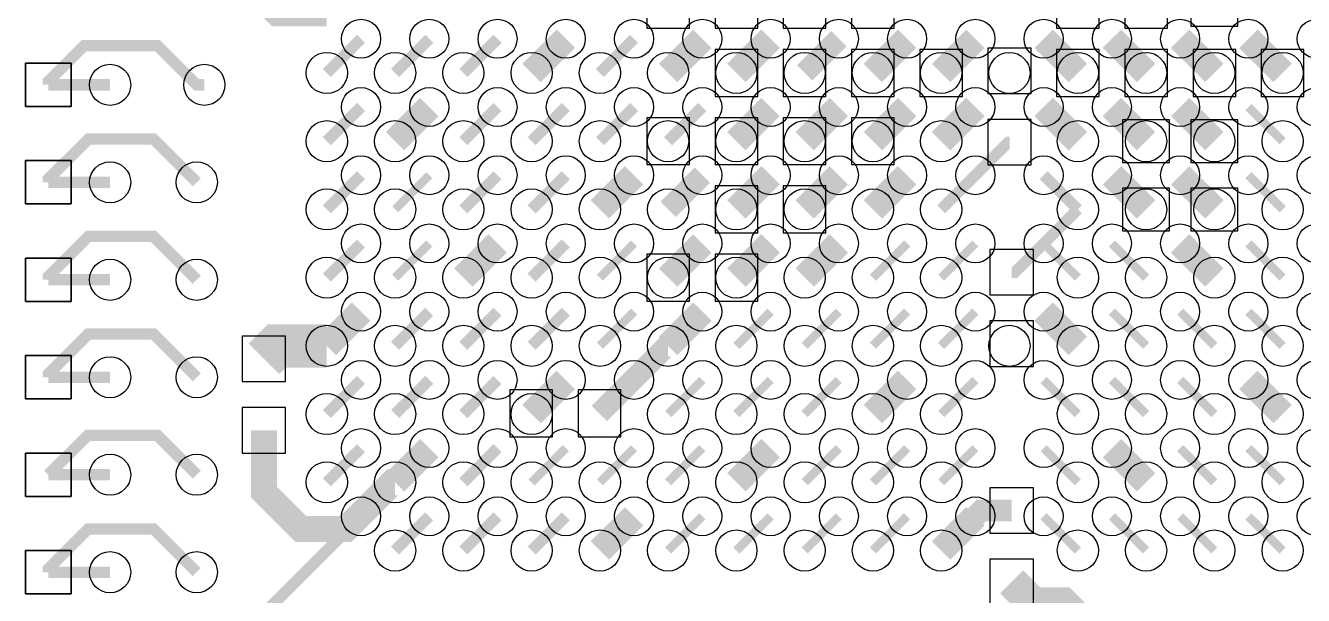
# Model space of a CAD drawing. Extents: x 10 to 3390, y -1467 to 2140.
# Drawn here: x 1250 to 1840, y 649 to 912 of the extents above; entities that cross this region are included whole.
import ezdxf

# ---------------------------------------------------------------- set-up
doc = ezdxf.new("R2010")
doc.units = 0
for name, color, linetype in [('ETCH_BOTTOM', 6, 'CONTINUOUS'), ('ETCH_TOP', 150, 'CONTINUOUS'), ('PAD_BOTTOM', 254, 'CONTINUOUS'), ('PAD_TOP', 254, 'CONTINUOUS')]:
    doc.layers.add(name, color=color, linetype=linetype)

msp = doc.modelspace()

# ---------------------------------------------------------------- linework, layer by layer
at = {"layer": 'ETCH_BOTTOM'}
for points, const_width in [([(1389.01, 921.98), (1368.02, 921.98), (1360, 930), (1360, 983.5)], 20), ([(1260.5, 885), (1289, 885)], 5.25), ([(1672.47, 827.49), (1703.48, 858.5), (1704, 858.5)], 5.25), ([(1260.5, 840), (1289, 840)], 5.25), ([(1705, 798.5), (1706.5, 798.5), (1727.75, 819.75), (1727.79, 819.75), (1735.53, 827.49)], 5.25), ([(1260.5, 795), (1289, 795)], 5.25), ([(1360, 758.5), (1366, 764.5), (1389.01, 764.5)], 20), ([(1546.49, 764.5), (1545.95, 764.5), (1514.75, 733.3)], 10), ([(1260.5, 750), (1289, 750)], 5.25), ([(1360, 725.5), (1360, 697), (1377, 680), (1397.92, 680), (1419.42, 701.5), (1420.5, 701.5)], 12), ([(1260.5, 705), (1278.63, 723.13), (1310.87, 723.13), (1329, 705)], 5.25), ([(1705, 688.5), (1690.96, 688.5), (1672.47, 670.01)], 10), ([(1260.5, 660), (1289, 660)], 5.25), ([(1705, 655.5), (1715, 645.5), (1728.55, 645.5), (1735.53, 638.52)], 15)]:
    msp.add_lwpolyline(points, dxfattribs=dict(at, const_width=const_width))
at = {"layer": 'ETCH_TOP'}
for points, const_width in [([(1404.79, 906.26), (1389.01, 890.48)], 5.25), ([(1436.28, 906.26), (1420.5, 890.48)], 5.25), ([(1467.78, 906.26), (1452, 890.48)], 5.25), ([(1499.28, 906.26), (1483.5, 890.48)], 12), ([(1530.77, 906.26), (1514.99, 890.48)], 5.25), ([(1562.27, 906.26), (1546.49, 890.48)], 12), ([(1593.76, 906.26), (1577.98, 890.48)], 12), ([(1625.26, 906.26), (1609.48, 890.48)], 10), ([(1656.76, 906.26), (1640.98, 890.48)], 12), ([(1688.25, 906.26), (1672.47, 890.48)], 12), ([(1719.75, 906.26), (1735.53, 890.48)], 12), ([(1751.24, 906.26), (1767.02, 890.48)], 12), ([(1782.74, 906.26), (1798.52, 890.48)], 12), ([(1814.24, 906.26), (1830.02, 890.48)], 12), ([(1332.5, 885), (1329, 885), (1310.87, 903.13), (1277.13, 903.13), (1260.5, 886.5), (1260.5, 885)], 5.25), ([(1436.28, 874.76), (1420.5, 858.98)], 12), ([(1593.76, 874.76), (1577.98, 858.98)], 12), ([(1625.26, 874.76), (1609.48, 858.98)], 12), ([(1656.76, 874.76), (1640.98, 858.98)], 12), ([(1688.25, 874.76), (1672.47, 858.98)], 12), ([(1719.75, 874.76), (1735.53, 858.98)], 12), ([(1751.24, 874.76), (1767.02, 858.98)], 12), ([(1782.74, 874.76), (1798.52, 858.98)], 12), ([(1404.79, 874.76), (1389.01, 858.98)], 5.25), ([(1467.78, 874.76), (1452, 858.98)], 5.25), ([(1499.28, 874.76), (1483.5, 858.98)], 5.25), ([(1530.77, 874.76), (1514.99, 858.98)], 5.25), ([(1562.27, 874.76), (1546.49, 858.98)], 5.25), ([(1814.24, 874.76), (1830.02, 858.98)], 4), ([(1329, 840), (1309, 860), (1279, 860), (1260.5, 841.5), (1260.5, 840)], 5.25), ([(1530.77, 843.27), (1514.99, 827.49)], 12), ([(1593.76, 843.27), (1577.98, 827.49)], 12), ([(1625.26, 843.27), (1609.48, 827.49)], 12), ([(1656.76, 843.27), (1640.98, 827.49)], 12), ([(1751.24, 843.27), (1767.02, 827.49)], 12), ([(1782.74, 843.27), (1798.52, 827.49)], 12), ([(1404.79, 843.27), (1389.01, 827.49)], 5.25), ([(1436.28, 843.27), (1420.5, 827.49)], 4), ([(1467.78, 843.27), (1452, 827.49)], 5.25), ([(1499.28, 843.27), (1483.5, 827.49)], 5.25), ([(1562.27, 843.27), (1546.49, 827.49)], 10), ([(1688.25, 843.27), (1672.47, 827.49)], 5.25), ([(1735.53, 827.49), (1719.75, 843.27)], 5.25), ([(1814.24, 843.27), (1830.02, 827.49)], 4), ([(1329, 795), (1309, 815), (1279, 815), (1260.5, 796.5), (1260.5, 795)], 5.25), ([(1404.79, 811.77), (1389.01, 795.99)], 5.25), ([(1436.28, 811.77), (1420.5, 795.99)], 4), ([(1467.78, 811.77), (1452, 795.99)], 12), ([(1499.28, 811.77), (1483.5, 795.99)], 5.25), ([(1530.77, 811.77), (1514.99, 795.99)], 4), ([(1562.27, 811.77), (1546.49, 795.99)], 12), ([(1593.76, 811.77), (1577.98, 795.99)], 12), ([(1625.26, 811.77), (1609.48, 795.99)], 12), ([(1656.76, 811.77), (1640.98, 795.99)], 4), ([(1688.25, 811.77), (1672.47, 795.99)], 4), ([(1719.75, 811.77), (1735.53, 795.99)], 4), ([(1751.24, 811.77), (1767.02, 795.99)], 4), ([(1782.74, 811.77), (1798.52, 795.99)], 12), ([(1814.24, 811.77), (1830.02, 795.99)], 4), ([(1404.79, 780.28), (1389.01, 764.5)], 12), ([(1562.27, 780.28), (1546.49, 764.5)], 12), ([(1719.75, 780.28), (1735.53, 764.5)], 12), ([(1436.28, 780.28), (1420.5, 764.5)], 5.25), ([(1467.78, 780.28), (1452, 764.5)], 5.25), ([(1499.28, 780.28), (1483.5, 764.5)], 5.25), ([(1530.77, 780.28), (1514.99, 764.5)], 4), ([(1593.76, 780.28), (1577.98, 764.5)], 4), ([(1625.26, 780.28), (1609.48, 764.5)], 4), ([(1656.76, 780.28), (1640.98, 764.5)], 4), ([(1688.25, 780.28), (1672.47, 764.5)], 4), ([(1751.24, 780.28), (1767.02, 764.5)], 4), ([(1782.74, 780.28), (1798.52, 764.5)], 4), ([(1814.24, 780.28), (1830.02, 764.5)], 4), ([(1329, 750), (1309, 770), (1279, 770), (1260.5, 751.5), (1260.5, 750)], 5.25), ([(1499.28, 748.78), (1483.5, 733)], 12), ([(1656.76, 748.78), (1640.98, 733)], 12), ([(1814.24, 748.78), (1830.02, 733)], 12), ([(1404.79, 748.78), (1389.01, 733)], 5.25), ([(1436.28, 748.78), (1420.5, 733)], 5.25), ([(1467.78, 748.78), (1452, 733)], 5.25), ([(1562.27, 748.78), (1546.49, 733)], 4), ([(1593.76, 748.78), (1577.98, 733)], 4), ([(1625.26, 748.78), (1609.48, 733)], 4), ([(1688.25, 748.78), (1672.47, 733)], 4), ([(1719.75, 748.78), (1735.53, 733)], 4), ([(1751.24, 748.78), (1767.02, 733)], 4), ([(1782.74, 748.78), (1798.52, 733)], 4), ([(1404.79, 717.28), (1389.01, 701.5)], 5.25), ([(1436.28, 717.28), (1420.5, 701.5)], 12), ([(1467.78, 717.28), (1452, 701.5)], 5.25), ([(1593.76, 717.28), (1577.98, 701.5)], 12), ([(1751.24, 717.28), (1767.02, 701.5)], 12), ([(1499.28, 717.28), (1483.5, 701.5)], 4), ([(1530.77, 717.28), (1514.99, 701.5)], 4), ([(1562.27, 717.28), (1546.49, 701.5)], 4), ([(1625.26, 717.28), (1609.48, 701.5)], 4), ([(1640.98, 701.5), (1656.76, 717.28)], 4), ([(1688.25, 717.28), (1672.47, 701.5)], 4), ([(1719.75, 717.28), (1735.53, 701.5)], 4), ([(1782.74, 717.28), (1798.52, 701.5)], 4), ([(1814.24, 717.28), (1830.02, 701.5)], 4), ([(1260.5, 705), (1289, 705)], 5.25), ([(1530.77, 685.79), (1514.99, 670.01)], 12), ([(1688.25, 685.79), (1672.47, 670.01)], 12), ([(1404.79, 685.79), (1355, 636), (1355, 597)], 5.25), ([(1436.28, 685.79), (1420.5, 670.01)], 5.25), ([(1467.78, 685.79), (1452, 670.01)], 5.25), ([(1499.28, 685.79), (1483.5, 670.01)], 5.25), ([(1562.27, 685.79), (1546.49, 670.01)], 4), ([(1593.76, 685.79), (1577.98, 670.01)], 4), ([(1625.26, 685.79), (1609.48, 670.01)], 4), ([(1640.98, 670.01), (1656.76, 685.79)], 4), ([(1719.75, 685.79), (1735.53, 670.01)], 4), ([(1751.24, 685.79), (1767.02, 670.01)], 4), ([(1782.74, 685.79), (1798.52, 670.01)], 4), ([(1814.24, 685.79), (1830.02, 670.01)], 4), ([(1329, 660), (1309, 680), (1279, 680), (1260.5, 661.5), (1260.5, 660)], 5.25)]:
    msp.add_lwpolyline(points, dxfattribs=dict(at, const_width=const_width))
at = {"layer": 'PAD_BOTTOM'}
for points in [[(1536.645, 932.805), (1536.645, 911.155), (1556.335, 911.155), (1556.335, 932.805)], [(1568.145, 932.805), (1568.145, 911.155), (1587.835, 911.155), (1587.835, 932.805)], [(1599.635, 932.805), (1599.635, 911.155), (1619.325, 911.155), (1619.325, 932.805)], [(1631.135, 932.805), (1631.135, 911.155), (1650.825, 911.155), (1650.825, 932.805)], [(1745.37, 911.15), (1745.37, 932.8), (1725.68, 932.8), (1725.68, 911.15)], [(1776.87, 911.15), (1776.87, 932.8), (1757.18, 932.8), (1757.18, 911.15)], [(1809.345, 931.815), (1787.695, 931.815), (1787.695, 912.125), (1809.345, 912.125)], [(1568.135, 901.305), (1568.135, 879.655), (1587.825, 879.655), (1587.825, 901.305)], [(1599.635, 901.305), (1599.635, 879.655), (1619.325, 879.655), (1619.325, 901.305)], [(1631.135, 901.305), (1631.135, 879.655), (1650.825, 879.655), (1650.825, 901.305)], [(1662.635, 901.305), (1662.635, 879.655), (1682.325, 879.655), (1682.325, 901.305)], [(1694, 902), (1694, 881), (1714, 881), (1714, 902)], [(1725.685, 901.305), (1725.685, 879.655), (1745.375, 879.655), (1745.375, 901.305)], [(1757.185, 901.305), (1757.185, 879.655), (1776.875, 879.655), (1776.875, 901.305)], [(1788.675, 901.305), (1788.675, 879.655), (1808.365, 879.655), (1808.365, 901.305)], [(1820.175, 901.305), (1820.175, 879.655), (1839.865, 879.655), (1839.865, 901.305)], [(1250, 875), (1271, 875), (1271, 895), (1250, 895)], [(1536.645, 869.805), (1536.645, 848.155), (1556.335, 848.155), (1556.335, 869.805)], [(1568.145, 869.805), (1568.145, 848.155), (1587.835, 848.155), (1587.835, 869.805)], [(1599.635, 869.805), (1599.635, 848.155), (1619.325, 848.155), (1619.325, 869.805)], [(1631.135, 869.805), (1631.135, 848.155), (1650.825, 848.155), (1650.825, 869.805)], [(1694, 869), (1694, 848), (1714, 848), (1714, 869)], [(1777.845, 868.825), (1756.195, 868.825), (1756.195, 849.135), (1777.845, 849.135)], [(1787.695, 849.145), (1809.345, 849.145), (1809.345, 868.835), (1787.695, 868.835)], [(1250, 830), (1271, 830), (1271, 850), (1250, 850)], [(1568.135, 838.315), (1568.135, 816.665), (1587.825, 816.665), (1587.825, 838.315)], [(1599.635, 838.315), (1599.635, 816.665), (1619.325, 816.665), (1619.325, 838.315)], [(1777.845, 837.325), (1756.195, 837.325), (1756.195, 817.635), (1777.845, 817.635)], [(1787.695, 817.645), (1809.345, 817.645), (1809.345, 837.335), (1787.695, 837.335)], [(1715, 788), (1715, 809), (1695, 809), (1695, 788)], [(1250, 785), (1271, 785), (1271, 805), (1250, 805)], [(1536.645, 806.815), (1536.645, 785.165), (1556.335, 785.165), (1556.335, 806.815)], [(1568.145, 806.815), (1568.145, 785.165), (1587.835, 785.165), (1587.835, 806.815)], [(1715, 755), (1715, 776), (1695, 776), (1695, 755)], [(1370, 748), (1370, 769), (1350, 769), (1350, 748)], [(1250, 740), (1271, 740), (1271, 760), (1250, 760)], [(1473.405, 744.125), (1473.405, 722.475), (1493.095, 722.475), (1493.095, 744.125)], [(1504.905, 744.125), (1504.905, 722.475), (1524.595, 722.475), (1524.595, 744.125)], [(1370, 715), (1370, 736), (1350, 736), (1350, 715)], [(1250, 695), (1271, 695), (1271, 715), (1250, 715)], [(1715, 678), (1715, 699), (1695, 699), (1695, 678)], [(1250, 650), (1271, 650), (1271, 670), (1250, 670)], [(1715, 645), (1715, 666), (1695, 666), (1695, 645)]]:
    msp.add_lwpolyline(points, close=True, dxfattribs=at)
for centre in [(1389.01, 890.48), (1420.5, 890.48), (1452, 890.48), (1483.5, 890.48), (1514.99, 890.48), (1546.49, 890.48), (1577.98, 890.48), (1609.48, 890.48), (1640.98, 890.48), (1672.47, 890.48), (1703.96, 890.48), (1735.53, 890.48), (1767.02, 890.48), (1798.52, 890.48), (1830.02, 890.48), (1289, 885), (1332.5, 885), (1389.01, 858.98), (1420.5, 858.98), (1452, 858.98), (1483.5, 858.98), (1514.99, 858.98), (1546.49, 858.98), (1577.98, 858.98), (1609.48, 858.98), (1640.98, 858.98), (1672.47, 858.98), (1735.53, 858.98), (1767.02, 858.98), (1798.52, 858.98), (1830.02, 858.98), (1289, 840), (1329, 840), (1389.01, 827.49), (1420.5, 827.49), (1452, 827.49), (1483.5, 827.49), (1514.99, 827.49), (1546.49, 827.49), (1577.98, 827.49), (1609.48, 827.49), (1640.98, 827.49), (1672.47, 827.49), (1735.53, 827.49), (1767.02, 827.49), (1798.52, 827.49), (1830.02, 827.49), (1289, 795), (1329, 795), (1389.01, 795.99), (1420.5, 795.99), (1452, 795.99), (1483.5, 795.99), (1514.99, 795.99), (1546.49, 795.99), (1577.98, 795.99), (1609.48, 795.99), (1640.98, 795.99), (1672.47, 795.99), (1735.53, 795.99), (1767.02, 795.99), (1798.52, 795.99), (1830.02, 795.99), (1389.01, 764.5), (1420.5, 764.5), (1452, 764.5), (1483.5, 764.5), (1514.99, 764.5), (1546.49, 764.5), (1577.98, 764.5), (1609.48, 764.5), (1640.98, 764.5), (1672.47, 764.5), (1703.96, 764.5), (1735.53, 764.5), (1767.02, 764.5), (1798.52, 764.5), (1830.02, 764.5), (1289, 750), (1329, 750), (1389.01, 733), (1420.5, 733), (1452, 733), (1483.5, 733), (1546.49, 733), (1577.98, 733), (1609.48, 733), (1640.98, 733), (1672.47, 733), (1735.53, 733), (1767.02, 733), (1798.52, 733), (1830.02, 733), (1289, 705), (1329, 705), (1389.01, 701.5), (1420.5, 701.5), (1452, 701.5), (1483.5, 701.5), (1514.99, 701.5), (1546.49, 701.5), (1577.98, 701.5), (1609.48, 701.5), (1640.98, 701.5), (1672.47, 701.5), (1735.53, 701.5), (1767.02, 701.5), (1798.52, 701.5), (1830.02, 701.5), (1420.5, 670.01), (1452, 670.01), (1483.5, 670.01), (1514.99, 670.01), (1546.49, 670.01), (1577.98, 670.01), (1609.48, 670.01), (1640.98, 670.01), (1672.47, 670.01), (1735.53, 670.01), (1767.02, 670.01), (1798.52, 670.01), (1830.02, 670.01), (1289, 660), (1329, 660)]:
    msp.add_circle(centre, 9.5, dxfattribs=at)
at = {"layer": 'PAD_TOP'}
for points in [[(1250, 895), (1271, 895), (1271, 875), (1250, 875)], [(1250, 850), (1271, 850), (1271, 830), (1250, 830)], [(1250, 805), (1271, 805), (1271, 785), (1250, 785)], [(1250, 760), (1271, 760), (1271, 740), (1250, 740)], [(1250, 715), (1271, 715), (1271, 695), (1250, 695)], [(1250, 670), (1271, 670), (1271, 650), (1250, 650)]]:
    msp.add_lwpolyline(points, close=True, dxfattribs=at)
for centre, radius in [((1404.79, 906.26), 9), ((1436.28, 906.26), 9), ((1467.78, 906.26), 9), ((1499.28, 906.26), 9), ((1530.77, 906.26), 9), ((1562.27, 906.26), 9), ((1593.76, 906.26), 9), ((1625.26, 906.26), 9), ((1656.76, 906.26), 9), ((1688.25, 906.26), 9), ((1719.75, 906.26), 9), ((1751.24, 906.26), 9), ((1782.74, 906.26), 9), ((1814.24, 906.26), 9), ((1845.73, 906.26), 9), ((1389.01, 890.48), 9.5), ((1420.5, 890.48), 9.5), ((1452, 890.48), 9.5), ((1483.5, 890.48), 9.5), ((1514.99, 890.48), 9.5), ((1546.49, 890.48), 9.5), ((1577.98, 890.48), 9.5), ((1609.48, 890.48), 9.5), ((1640.98, 890.48), 9.5), ((1672.47, 890.48), 9.5), ((1703.96, 890.48), 9.5), ((1735.53, 890.48), 9.5), ((1767.02, 890.48), 9.5), ((1798.52, 890.48), 9.5), ((1830.02, 890.48), 9.5), ((1289, 885), 9.5), ((1332.5, 885), 9.5), ((1404.79, 874.76), 9), ((1436.28, 874.76), 9), ((1467.78, 874.76), 9), ((1499.28, 874.76), 9), ((1530.77, 874.76), 9), ((1562.27, 874.76), 9), ((1593.76, 874.76), 9), ((1625.26, 874.76), 9), ((1656.76, 874.76), 9), ((1688.25, 874.76), 9), ((1719.75, 874.76), 9), ((1751.24, 874.76), 9), ((1782.74, 874.76), 9), ((1814.24, 874.76), 9), ((1845.73, 874.76), 9), ((1389.01, 858.98), 9.5), ((1420.5, 858.98), 9.5), ((1452, 858.98), 9.5), ((1483.5, 858.98), 9.5), ((1514.99, 858.98), 9.5), ((1546.49, 858.98), 9.5), ((1577.98, 858.98), 9.5), ((1609.48, 858.98), 9.5), ((1640.98, 858.98), 9.5), ((1672.47, 858.98), 9.5), ((1735.53, 858.98), 9.5), ((1767.02, 858.98), 9.5), ((1798.52, 858.98), 9.5), ((1830.02, 858.98), 9.5), ((1289, 840), 9.5), ((1329, 840), 9.5), ((1404.79, 843.27), 9), ((1436.28, 843.27), 9), ((1467.78, 843.27), 9), ((1499.28, 843.27), 9), ((1530.77, 843.27), 9), ((1562.27, 843.27), 9), ((1593.76, 843.27), 9), ((1625.26, 843.27), 9), ((1656.76, 843.27), 9), ((1688.25, 843.27), 9), ((1719.75, 843.27), 9), ((1751.24, 843.27), 9), ((1782.74, 843.27), 9), ((1814.24, 843.27), 9), ((1845.73, 843.27), 9), ((1389.01, 827.49), 9.5), ((1420.5, 827.49), 9.5), ((1452, 827.49), 9.5), ((1483.5, 827.49), 9.5), ((1514.99, 827.49), 9.5), ((1546.49, 827.49), 9.5), ((1577.98, 827.49), 9.5), ((1609.48, 827.49), 9.5), ((1640.98, 827.49), 9.5), ((1672.47, 827.49), 9.5), ((1735.53, 827.49), 9.5), ((1767.02, 827.49), 9.5), ((1798.52, 827.49), 9.5), ((1830.02, 827.49), 9.5), ((1404.79, 811.77), 9), ((1436.28, 811.77), 9), ((1467.78, 811.77), 9), ((1499.28, 811.77), 9), ((1530.77, 811.77), 9), ((1562.27, 811.77), 9), ((1593.76, 811.77), 9), ((1625.26, 811.77), 9), ((1656.76, 811.77), 9), ((1688.25, 811.77), 9), ((1719.75, 811.77), 9), ((1751.24, 811.77), 9), ((1782.74, 811.77), 9), ((1814.24, 811.77), 9), ((1845.73, 811.77), 9), ((1289, 795), 9.5), ((1329, 795), 9.5), ((1389.01, 795.99), 9.5), ((1420.5, 795.99), 9.5), ((1452, 795.99), 9.5), ((1483.5, 795.99), 9.5), ((1514.99, 795.99), 9.5), ((1546.49, 795.99), 9.5), ((1577.98, 795.99), 9.5), ((1609.48, 795.99), 9.5), ((1640.98, 795.99), 9.5), ((1672.47, 795.99), 9.5), ((1735.53, 795.99), 9.5), ((1767.02, 795.99), 9.5), ((1798.52, 795.99), 9.5), ((1830.02, 795.99), 9.5), ((1404.79, 780.28), 9), ((1436.28, 780.28), 9), ((1467.78, 780.28), 9), ((1499.28, 780.28), 9), ((1530.77, 780.28), 9), ((1562.27, 780.28), 9), ((1593.76, 780.28), 9), ((1625.26, 780.28), 9), ((1656.76, 780.28), 9), ((1688.25, 780.28), 9), ((1719.75, 780.28), 9), ((1751.24, 780.28), 9), ((1782.74, 780.28), 9), ((1814.24, 780.28), 9), ((1845.73, 780.28), 9), ((1389.01, 764.5), 9.5), ((1420.5, 764.5), 9.5), ((1452, 764.5), 9.5), ((1483.5, 764.5), 9.5), ((1514.99, 764.5), 9.5), ((1546.49, 764.5), 9.5), ((1577.98, 764.5), 9.5), ((1609.48, 764.5), 9.5), ((1640.98, 764.5), 9.5), ((1672.47, 764.5), 9.5), ((1703.96, 764.5), 9.5), ((1735.53, 764.5), 9.5), ((1767.02, 764.5), 9.5), ((1798.52, 764.5), 9.5), ((1830.02, 764.5), 9.5), ((1289, 750), 9.5), ((1329, 750), 9.5), ((1404.79, 748.78), 9), ((1436.28, 748.78), 9), ((1467.78, 748.78), 9), ((1499.28, 748.78), 9), ((1530.77, 748.78), 9), ((1562.27, 748.78), 9), ((1593.76, 748.78), 9), ((1625.26, 748.78), 9), ((1656.76, 748.78), 9), ((1688.25, 748.78), 9), ((1719.75, 748.78), 9), ((1751.24, 748.78), 9), ((1782.74, 748.78), 9), ((1814.24, 748.78), 9), ((1845.73, 748.78), 9), ((1389.01, 733), 9.5), ((1420.5, 733), 9.5), ((1452, 733), 9.5), ((1483.5, 733), 9.5), ((1546.49, 733), 9.5), ((1577.98, 733), 9.5), ((1609.48, 733), 9.5), ((1640.98, 733), 9.5), ((1672.47, 733), 9.5), ((1735.53, 733), 9.5), ((1767.02, 733), 9.5), ((1798.52, 733), 9.5), ((1830.02, 733), 9.5), ((1404.79, 717.28), 9), ((1436.28, 717.28), 9), ((1467.78, 717.28), 9), ((1499.28, 717.28), 9), ((1530.77, 717.28), 9), ((1562.27, 717.28), 9), ((1593.76, 717.28), 9), ((1625.26, 717.28), 9), ((1656.76, 717.28), 9), ((1688.25, 717.28), 9), ((1719.75, 717.28), 9), ((1751.24, 717.28), 9), ((1782.74, 717.28), 9), ((1814.24, 717.28), 9), ((1845.73, 717.28), 9), ((1289, 705), 9.5), ((1329, 705), 9.5), ((1389.01, 701.5), 9.5), ((1420.5, 701.5), 9.5), ((1452, 701.5), 9.5), ((1483.5, 701.5), 9.5), ((1514.99, 701.5), 9.5), ((1546.49, 701.5), 9.5), ((1577.98, 701.5), 9.5), ((1609.48, 701.5), 9.5), ((1640.98, 701.5), 9.5), ((1672.47, 701.5), 9.5), ((1735.53, 701.5), 9.5), ((1767.02, 701.5), 9.5), ((1798.52, 701.5), 9.5), ((1830.02, 701.5), 9.5), ((1404.79, 685.79), 9), ((1436.28, 685.79), 9), ((1467.78, 685.79), 9), ((1499.28, 685.79), 9), ((1530.77, 685.79), 9), ((1562.27, 685.79), 9), ((1593.76, 685.79), 9), ((1625.26, 685.79), 9), ((1656.76, 685.79), 9), ((1688.25, 685.79), 9), ((1719.75, 685.79), 9), ((1751.24, 685.79), 9), ((1782.74, 685.79), 9), ((1814.24, 685.79), 9), ((1845.73, 685.79), 9), ((1420.5, 670.01), 9.5), ((1452, 670.01), 9.5), ((1483.5, 670.01), 9.5), ((1514.99, 670.01), 9.5), ((1546.49, 670.01), 9.5), ((1577.98, 670.01), 9.5), ((1609.48, 670.01), 9.5), ((1640.98, 670.01), 9.5), ((1672.47, 670.01), 9.5), ((1735.53, 670.01), 9.5), ((1767.02, 670.01), 9.5), ((1798.52, 670.01), 9.5), ((1830.02, 670.01), 9.5), ((1289, 660), 9.5), ((1329, 660), 9.5)]:
    msp.add_circle(centre, radius, dxfattribs=at)

doc.saveas('drawing.dxf')
